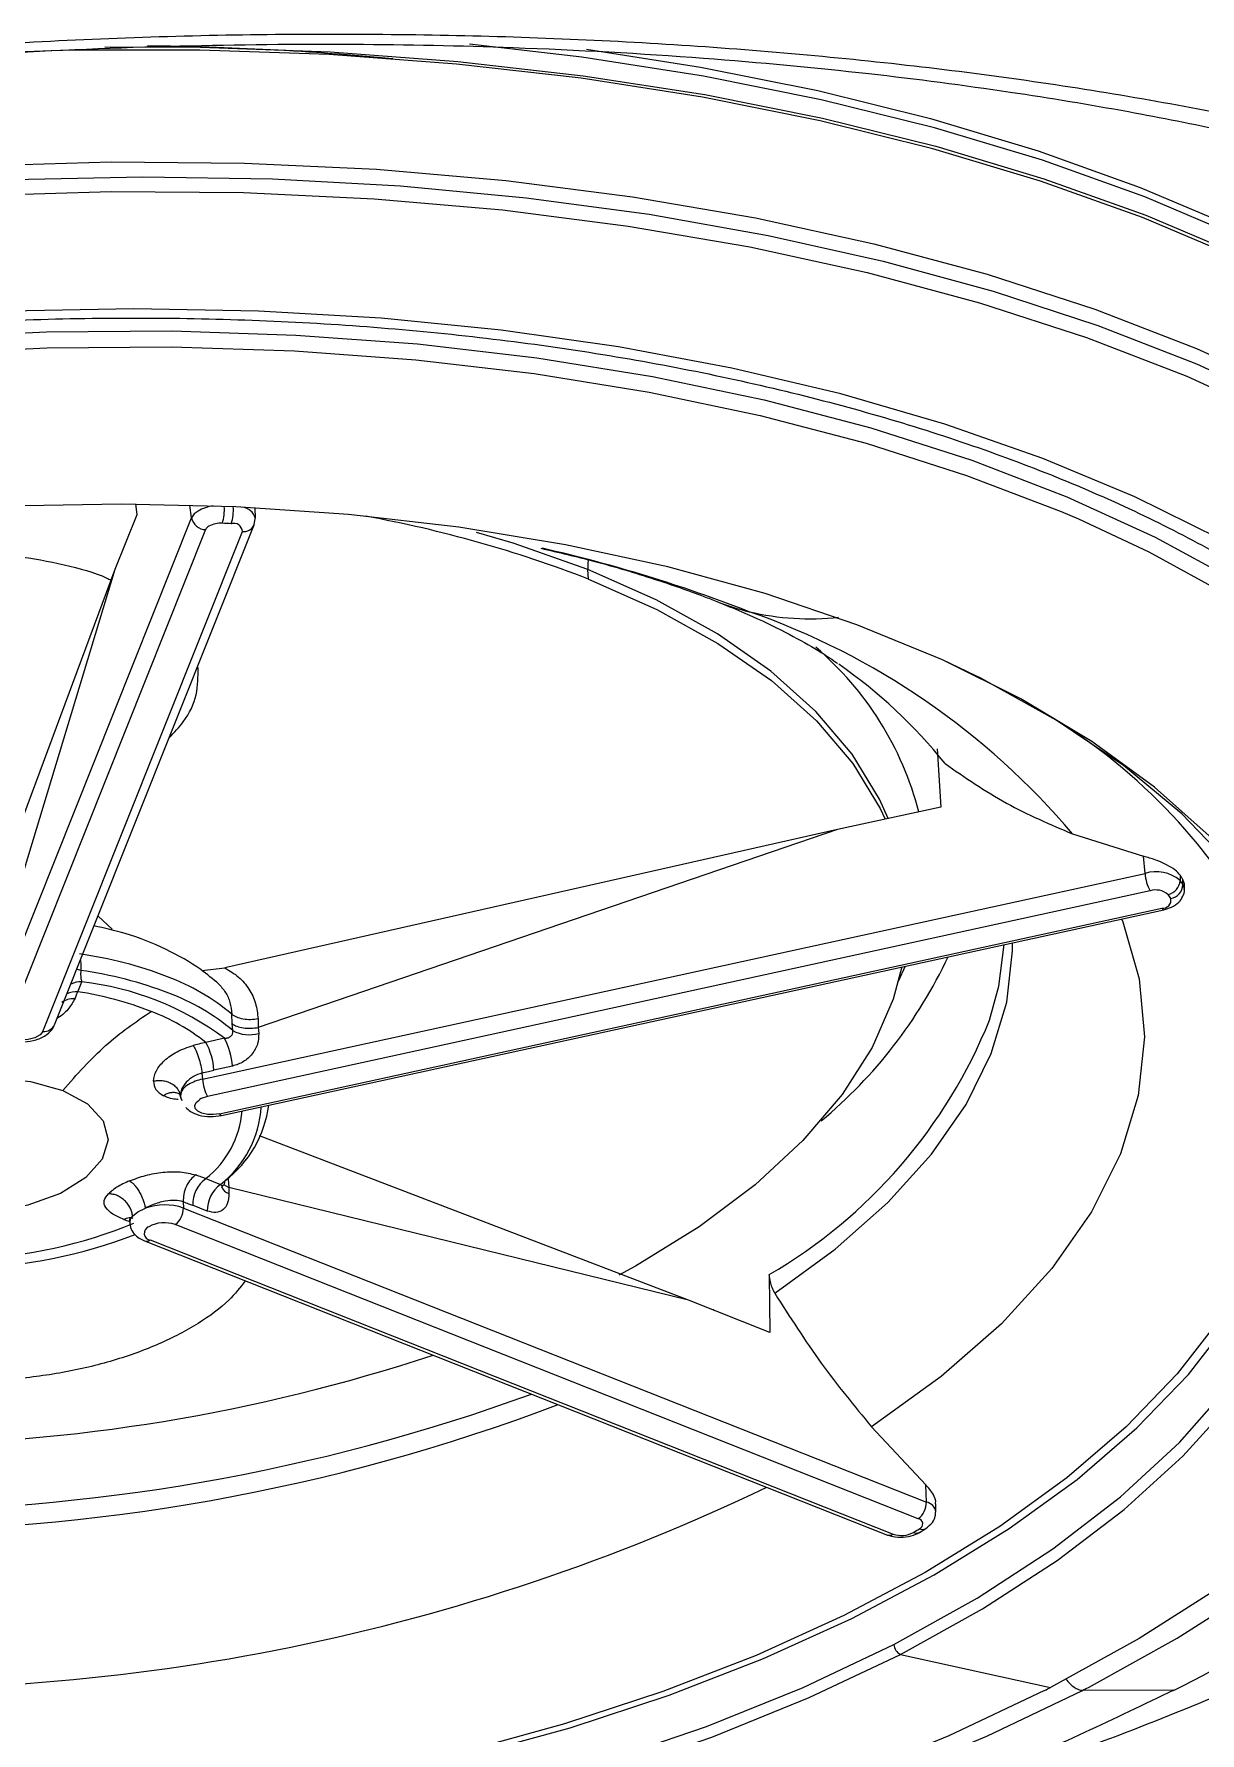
# Model space of a CAD drawing. Extents: x 939 to 1039, y 781 to 934.
# Drawn here: x 988.161 to 989.852, y 876.78 to 879.245 of the extents above; entities that cross this region are included whole.
import ezdxf

# ---------------------------------------------------------------- set-up
doc = ezdxf.new("R2010")
doc.units = 0
doc.header["$MEASUREMENT"] = 0
doc.layers.add('1', color=4, linetype='Continuous')

# ---------------------------------------------------------------- blocks, each defined once
blk = doc.blocks.new('Envoy')
at = {"layer": '1', "color": 3, "linetype": 'Continuous', "lineweight": 25}
for p, q in [((49.6543, 79.389), (49.6563, 79.3729)), ((49.7356, 79.3685), (49.7333, 79.387)), ((49.8282, 79.3679), (49.8281, 79.3831)), ((49.4463, 78.6435), (49.7356, 79.3685)), ((49.537, 78.6333), (49.8264, 79.3583)), ((49.6563, 79.3729), (49.6245, 79.2934)), ((49.8264, 79.3583), (49.8281, 79.3676)), ((49.756, 79.3514), (49.4666, 78.6264)), ((49.5199, 78.6236), (49.8093, 79.3486)), ((49.6245, 79.2934), (49.4479, 78.8193)), ((49.6245, 79.2934), (49.4575, 78.744)), ((50.3113, 79.2798), (50.3104, 79.2934)), ((50.8723, 79.1398), (50.8247, 79.1626)), ((50.8169, 79.0335), (50.8226, 78.9491)), ((50.8226, 78.9491), (50.6727, 78.9164)), ((50.6727, 78.9164), (49.7838, 78.7157)), ((50.6727, 78.9164), (49.8324, 78.6294)), ((51.0135, 78.9101), (51.1165, 78.8777)), ((51.1186, 78.8527), (51.1165, 78.8777)), ((49.7515, 78.5543), (51.1186, 78.8527)), ((51.1694, 78.8504), (51.1695, 78.8425)), ((51.1753, 78.8388), (51.1736, 78.8442)), ((51.1737, 78.8363), (51.1736, 78.8442)), ((51.1757, 78.8302), (51.1757, 78.8388)), ((51.1259, 78.8275), (49.7588, 78.5291)), ((49.6202, 78.772), (49.6, 78.791)), ((49.776, 78.504), (51.1431, 78.8024)), ((49.779, 78.5018), (51.1461, 78.8002)), ((49.5743, 78.7267), (49.5749, 78.7218)), ((49.7507, 78.7118), (49.7838, 78.7157)), ((50.7705, 78.7182), (50.7608, 78.6959)), ((49.5707, 78.6812), (49.5763, 78.6954)), ((49.7946, 78.6349), (49.794, 78.6486)), ((49.8321, 78.6417), (49.8324, 78.6294)), ((49.7955, 78.6249), (49.7946, 78.6349)), ((49.8324, 78.6294), (49.833, 78.6207)), ((49.7833, 78.6136), (49.7564, 78.6077)), ((49.7949, 78.5733), (49.7681, 78.5674)), ((49.7507, 78.5633), (49.7515, 78.5543)), ((49.718, 78.5327), (49.7204, 78.5254)), ((49.7219, 78.5227), (49.7194, 78.5299)), ((50.4563, 78.2336), (49.8342, 78.4724)), ((49.7563, 78.4101), (49.7775, 78.4017)), ((49.7829, 78.4012), (49.7898, 78.397)), ((49.7887, 78.4092), (49.7898, 78.397)), ((49.7898, 78.397), (49.7899, 78.3885)), ((50.4563, 78.2336), (49.7898, 78.397)), ((49.7235, 78.3766), (49.7238, 78.3675)), ((49.7238, 78.3675), (50.8015, 77.941)), ((49.7584, 78.363), (49.7372, 78.3714)), ((49.6499, 78.3558), (49.6577, 78.3619)), ((49.6577, 78.3619), (49.6686, 78.3673)), ((50.7896, 77.9168), (49.7118, 78.3434)), ((49.6673, 78.3197), (50.7451, 77.8932)), ((49.6757, 78.3211), (50.7535, 77.8945)), ((50.5734, 78.2701), (50.5733, 78.2708)), ((50.5734, 78.2701), (50.5745, 78.1868)), ((50.5745, 78.1868), (50.4563, 78.2336)), ((50.4922, 78.2206), (50.4922, 78.22)), ((50.7218, 78.0503), (50.8009, 77.9659)), ((50.8015, 77.941), (50.8009, 77.9659)), ((50.8151, 77.9266), (50.815, 77.9384)), ((50.7917, 77.897), (50.8007, 77.9026)), ((50.764, 77.72), (50.9815, 77.6722)), ((51.1602, 77.6679), (51.028, 77.6678))]:
    blk.add_line(p, q, dxfattribs=at)
at = {"layer": '1', "color": 3, "linetype": 'Continuous', "lineweight": 25, "flags": 128}
for points in [[(51.2534, 79.7457), (51.1148, 79.8043), (50.967, 79.8571), (50.8108, 79.904), (50.6472, 79.9445), (50.4768, 79.9786), (50.3007, 80.0061), (50.1199, 80.0267), (49.9351, 80.0404), (49.7475, 80.0471), (49.5581, 80.0468), (49.3678, 80.0394), (49.1777, 80.0251), (48.9888, 80.0039), (48.8021, 79.9758), (48.6185, 79.9412), (48.4392, 79.9), (48.2649, 79.8526), (48.0967, 79.7993), (47.9355, 79.7402), (47.7821, 79.6757)], [(49.6098, 80.0515), (49.7486, 80.0511), (49.9367, 80.0443), (50.122, 80.0306), (50.3035, 80.0099), (50.4801, 79.9824), (50.6509, 79.9482), (50.8151, 79.9075), (50.9717, 79.8605), (51.12, 79.8075), (51.259, 79.7488), (51.3882, 79.6846), (51.5067, 79.6153), (51.614, 79.5413), (51.7095, 79.4629), (51.7927, 79.3807), (51.863, 79.295), (51.9203, 79.2062), (51.9641, 79.115), (51.9942, 79.0216), (52.0105, 78.9268), (52.0129, 78.8308), (52.0112, 78.8054)], [(51.8399, 79.3497), (51.7908, 79.4073), (51.7077, 79.4895), (51.6122, 79.5679), (51.5049, 79.6419), (51.3864, 79.7112), (51.2572, 79.7754), (51.1182, 79.8341), (50.9699, 79.8871), (50.8133, 79.9341), (50.6491, 79.9748), (50.4783, 80.009), (50.3016, 80.0365), (50.1387, 80.0554)], [(50.3087, 80.0482), (50.4737, 80.0223), (50.644, 79.9882), (50.8076, 79.9476), (50.9638, 79.9008), (51.1115, 79.8479), (51.2502, 79.7894), (51.3789, 79.7254), (51.4971, 79.6563), (51.604, 79.5825), (51.6992, 79.5045), (51.7821, 79.4225), (51.8523, 79.337), (51.908, 79.251)], [(47.6483, 79.4434), (47.7967, 79.5145), (47.9541, 79.5803), (48.1196, 79.6405), (48.2923, 79.6946), (48.4713, 79.7425), (48.6556, 79.7837), (48.844, 79.8182), (49.0357, 79.8456), (49.2294, 79.866), (49.4242, 79.879), (49.6189, 79.8847), (49.8124, 79.8831), (50.0037, 79.8741), (50.1917, 79.8578), (50.3753, 79.8342), (50.5535, 79.8036), (50.7253, 79.7661), (50.8898, 79.7219), (51.046, 79.6712), (51.1931, 79.6143), (51.3302, 79.5516)], [(47.725, 79.458), (47.8738, 79.5249), (48.0309, 79.5866), (48.1953, 79.6427), (48.3662, 79.693), (48.5427, 79.7372), (48.7238, 79.775), (48.9086, 79.8063), (49.0961, 79.8309), (49.2853, 79.8487), (49.4752, 79.8595), (49.6647, 79.8633), (49.8529, 79.8601), (50.0387, 79.8499), (50.2212, 79.8328), (50.3993, 79.8088), (50.5722, 79.7781), (50.739, 79.7408), (50.8986, 79.6972), (51.0503, 79.6475), (51.1933, 79.5918), (51.3267, 79.5307)], [(47.6662, 79.4045), (47.8132, 79.475), (47.9692, 79.5402), (48.1332, 79.5998), (48.3044, 79.6535), (48.4818, 79.7009), (48.6644, 79.7418), (48.8512, 79.7759), (49.0412, 79.8032), (49.2332, 79.8233), (49.4262, 79.8362), (49.6191, 79.8419), (49.8109, 79.8403), (50.0005, 79.8313), (50.1868, 79.8152), (50.3688, 79.7918), (50.5454, 79.7615), (50.7157, 79.7243), (50.8787, 79.6805), (51.0335, 79.6302), (51.1792, 79.5739), (51.3151, 79.5117)], [(51.0365, 77.6722), (51.1651, 77.7435), (51.2835, 77.8191)], [(51.2273, 79.338), (51.1038, 79.3991), (50.9705, 79.4547), (50.8281, 79.5045), (50.6774, 79.5483), (50.5193, 79.5857), (50.3548, 79.6166), (50.1849, 79.6408), (50.0104, 79.6581), (49.8325, 79.6685), (49.6521, 79.6719), (49.4704, 79.6682), (49.2884, 79.6574), (49.1071, 79.6398), (48.9276, 79.6152), (48.751, 79.584), (48.5784, 79.5462), (48.4106, 79.5022), (48.2487, 79.452), (48.0936, 79.3962), (47.9463, 79.3348), (47.8076, 79.2685)], [(47.8548, 79.2505), (47.9943, 79.3166), (48.1425, 79.3774), (48.2986, 79.4326), (48.4616, 79.4818), (48.6304, 79.5248), (48.804, 79.5613), (48.9815, 79.591), (49.1616, 79.6138), (49.3433, 79.6296), (49.5254, 79.6382), (49.7069, 79.6396), (49.8867, 79.6337), (50.0635, 79.6207), (50.2364, 79.6006), (50.4042, 79.5735), (50.566, 79.5396), (50.7207, 79.4991), (50.8675, 79.4522), (51.0053, 79.3992), (51.1333, 79.3406), (51.2509, 79.2765), (51.3447, 79.2162)], [(47.9148, 79.2543), (48.004, 79.2954), (48.1513, 79.3559), (48.3065, 79.4107), (48.4684, 79.4597), (48.6362, 79.5024), (48.8088, 79.5387), (48.9852, 79.5682), (49.1642, 79.5909), (49.3448, 79.6066), (49.5259, 79.6151), (49.7063, 79.6165), (49.8849, 79.6107), (50.0607, 79.5977), (50.2325, 79.5777), (50.3994, 79.5508), (50.5602, 79.5171), (50.714, 79.4768), (50.8598, 79.4302), (50.9968, 79.3776), (51.0219, 79.3669)], [(51.2115, 78.9071), (51.1326, 78.9778), (51.0414, 79.0443), (50.9385, 79.106), (50.8247, 79.1626), (50.7008, 79.2136), (50.5677, 79.2586), (50.4264, 79.2973), (50.2778, 79.3295), (50.1231, 79.3548), (49.9633, 79.3732), (49.7996, 79.3845), (49.6333, 79.3886), (49.4654, 79.3855), (49.2972, 79.3751), (49.1299, 79.3577), (48.9648, 79.3332), (48.8029, 79.3019), (48.6455, 79.2641), (48.4937, 79.2199), (48.3487, 79.1697), (48.2113, 79.1138), (48.0827, 79.0527)], [(51.0219, 79.3669), (51.1241, 79.3193), (51.2409, 79.2556), (51.3465, 79.187), (51.4403, 79.1138), (51.5216, 79.0365), (51.59, 78.9557), (51.6451, 78.8717), (51.6865, 78.7851), (51.714, 78.6964), (51.7274, 78.6062), (51.7266, 78.5151), (51.7116, 78.4236), (51.6825, 78.3322), (51.6395, 78.2415), (51.6171, 78.2034)], [(50.3104, 79.2934), (50.2019, 79.3316), (50.1491, 79.3472)], [(50.3109, 79.3072), (50.3106, 79.3023), (50.3104, 79.2934)], [(50.7459, 78.9324), (50.7334, 78.9607), (50.6939, 79.0257), (50.6412, 79.0877), (50.5758, 79.1461), (50.4983, 79.2002), (50.4095, 79.2495), (50.3104, 79.2934)], [(50.3113, 79.2798), (50.4105, 79.2358), (50.4992, 79.1865), (50.5767, 79.1324), (50.6422, 79.0741), (50.6949, 79.0121), (50.7343, 78.947), (50.7415, 78.9314)], [(50.7543, 77.7344), (50.8751, 77.8015), (50.9849, 77.873), (51.083, 77.9485), (51.1685, 78.0274), (51.2409, 78.1091), (51.2995, 78.1929), (51.3439, 78.2783), (51.3738, 78.3645), (51.389, 78.451), (51.3894, 78.5371), (51.3749, 78.6221), (51.3456, 78.7055), (51.3018, 78.7864), (51.2439, 78.8645), (51.1722, 78.939), (51.0872, 79.0094), (50.9897, 79.0752), (50.8804, 79.1358)], [(51.0846, 78.7868), (51.0863, 78.7825), (51.1103, 78.7), (51.1177, 78.6158), (51.1086, 78.5309), (51.083, 78.446), (51.0412, 78.3619), (50.9835, 78.2796), (50.9106, 78.1997), (50.8231, 78.123), (50.7218, 78.0503)], [(51.2267, 78.206), (51.1653, 78.127), (51.0914, 78.0502), (51.0054, 77.9762), (50.908, 77.9055), (50.7999, 77.8387), (50.6818, 77.7763), (50.5547, 77.7186), (50.4193, 77.6661), (50.2768, 77.6192), (50.1281, 77.5782), (49.9743, 77.5434), (49.8165, 77.515), (49.6558, 77.4934), (49.4934, 77.4785), (49.3305, 77.4706), (49.1682, 77.4696), (49.0078, 77.4757), (48.8503, 77.4886), (48.6969, 77.5085), (48.5488, 77.535), (48.4069, 77.5681), (48.2723, 77.6074), (48.1459, 77.6528)], [(50.5816, 78.2438), (50.6694, 78.3078), (50.7454, 78.3753), (50.8088, 78.4454), (50.859, 78.5177), (50.8955, 78.5915), (50.9181, 78.6659), (50.9265, 78.7404), (50.9265, 78.7523)], [(50.8931, 78.6401), (50.9064, 78.6891), (50.9143, 78.7496)], [(49.575, 78.7121), (49.5701, 78.7134), (49.5688, 78.7138)], [(50.7657, 78.7171), (50.7532, 78.6703), (50.723, 78.6005), (50.6793, 78.5319), (50.6224, 78.4652), (50.553, 78.4011), (50.4717, 78.3403), (50.3795, 78.2833), (50.3553, 78.27)], [(49.5199, 78.6236), (49.5158, 78.6185), (49.5082, 78.6144), (49.4984, 78.6119), (49.4878, 78.6114), (49.478, 78.6129), (49.4706, 78.6164), (49.4666, 78.6211), (49.4666, 78.6264)], [(49.2883, 78.3772), (49.2522, 78.3968), (49.2296, 78.4214), (49.2223, 78.4489), (49.2309, 78.4771), (49.2547, 78.5037), (49.2918, 78.5266), (49.3391, 78.5439), (49.3929, 78.5543), (49.4487, 78.5568), (49.5021, 78.5512), (49.5488, 78.5381)], [(49.5488, 78.5381), (49.5848, 78.5185), (49.6074, 78.494), (49.6147, 78.4665), (49.6061, 78.4383), (49.5823, 78.4116), (49.5453, 78.3887), (49.4979, 78.3714), (49.4442, 78.3611), (49.3883, 78.3586), (49.3349, 78.3641), (49.2883, 78.3772)], [(49.776, 78.504), (49.7672, 78.5029), (49.7585, 78.5032), (49.7507, 78.5049), (49.7447, 78.5079), (49.741, 78.5118), (49.7402, 78.5162), (49.7423, 78.5206), (49.747, 78.5246)], [(48.1339, 77.6475), (48.2614, 77.6017), (48.3973, 77.562), (48.5405, 77.5287), (48.69, 77.5019), (48.8448, 77.4818), (49.0038, 77.4687), (49.1657, 77.4626), (49.3295, 77.4636), (49.494, 77.4716), (49.6578, 77.4866), (49.82, 77.5085), (49.9793, 77.5371), (50.1346, 77.5722), (50.2847, 77.6136), (50.4285, 77.6609), (50.5651, 77.7139), (50.6935, 77.7722), (50.8127, 77.8352), (50.9218, 77.9026), (51.0201, 77.9739), (51.1069, 78.0486), (51.1815, 78.1261), (51.2434, 78.2059)], [(50.764, 77.72), (50.883, 77.7859), (50.9914, 77.8561), (51.0886, 77.9301), (51.1737, 78.0075), (51.2462, 78.0875), (51.3056, 78.1697), (51.3514, 78.2535), (51.3831, 78.3373)], [(51.6171, 78.2034), (51.5829, 78.1521), (51.5129, 78.0645), (51.4301, 77.9793), (51.335, 77.8969), (51.2281, 77.818), (51.11, 77.7429), (50.9816, 77.6722)], [(50.9729, 77.6678), (50.8342, 77.6021), (50.6869, 77.5417), (50.5318, 77.4868), (50.3698, 77.4379), (50.202, 77.3952), (50.0294, 77.3589), (49.853, 77.3294), (49.674, 77.3067), (49.4934, 77.291), (49.3124, 77.2825), (49.132, 77.2811), (48.9533, 77.2869), (48.7775, 77.2998), (48.6057, 77.3198), (48.4389, 77.3468), (48.2781, 77.3805), (48.1243, 77.4208), (47.9785, 77.4673), (47.8415, 77.52), (47.7142, 77.5783)], [(47.9731, 77.6527), (48.0946, 77.5979), (48.2263, 77.5491), (48.3671, 77.5068), (48.5159, 77.4712), (48.6716, 77.4427), (48.833, 77.4214), (48.999, 77.4076), (49.1681, 77.4013), (49.3392, 77.4025), (49.5109, 77.4113), (49.682, 77.4276), (49.851, 77.4513), (50.0169, 77.4822), (50.1781, 77.52), (50.3337, 77.5645), (50.4823, 77.6154), (50.6228, 77.6721), (50.7543, 77.7344)], [(47.9638, 77.6377), (48.0862, 77.5825), (48.2188, 77.5334), (48.3605, 77.4908), (48.5104, 77.455), (48.6672, 77.4262), (48.8297, 77.4048), (48.9968, 77.3909), (49.1671, 77.3845), (49.3393, 77.3858), (49.5122, 77.3947), (49.6844, 77.4111), (49.8547, 77.435), (50.0216, 77.466), (50.184, 77.5041), (50.3406, 77.5489), (50.4902, 77.6001), (50.6317, 77.6573), (50.764, 77.72)], [(47.8372, 77.4925), (47.8651, 77.4816), (48.0076, 77.4318), (48.1582, 77.388), (48.3163, 77.3506), (48.4808, 77.3196), (48.6508, 77.2955), (48.8252, 77.2781), (49.0032, 77.2678), (49.1835, 77.2644), (49.3652, 77.2681), (49.5473, 77.2788), (49.7285, 77.2965), (49.908, 77.321), (50.0846, 77.3523), (50.2573, 77.39), (50.4251, 77.4341), (50.5869, 77.4842), (50.742, 77.5401), (50.8893, 77.6014), (51.028, 77.6678)]]:
    blk.add_lwpolyline(points, dxfattribs=at)
at = {"layer": '1', "color": 3, "linetype": 'Continuous', "lineweight": 25}
for centre, radius, start, end in [((49.625, 75.7614), 4.2919, 84.6151, 89.3779), ((49.7556, 79.359), 0.0221, 118.6761, 154.4613), ((49.7752, 79.3259), 0.0605, 97.6146, 119.9387), ((49.7097, 79.3813), 0.0735, 343.7142, 3.0506), ((49.7247, 79.3808), 0.0716, 343.1481, 3.0952), ((49.8066, 79.3617), 0.0225, 15.8161, 83.5888), ((49.7565, 79.3726), 0.0212, 191.1386, 268.6597), ((49.7662, 79.3465), 0.0113, 118.6529, 154.4661), ((49.7778, 79.3254), 0.0354, 85.9139, 118.784), ((49.6087, 75.9617), 3.4033, 86.8916, 87.1098), ((49.7967, 79.348), 0.0126, 2.841, 106.0549), ((49.811, 79.3654), 0.0169, 263.9766, 335.0847), ((49.67, 77.6234), 1.7762, 68.8348, 79.6767), ((49.7774, 77.2657), 2.111, 68.6884, 77.2171), ((50.6269, 79.5744), 0.3518, 248.4315, 256.4697), ((50.1902, 78.2146), 1.0777, 40.1894, 70.8019), ((50.6333, 79.6106), 0.3885, 256.8095, 276.0413), ((50.3382, 78.8249), 0.4673, 14.5275, 49.6122), ((50.2543, 78.5521), 0.7358, 38.6991, 55.1718), ((50.0285, 77.4438), 1.8944, 63.2745, 63.547), ((50.5499, 78.3658), 0.8346, 27.7731, 58.7762), ((51.1349, 78.8018), 0.0535, 49.6526, 107.7318), ((51.1796, 78.8567), 0.0611, 183.7893, 208.5428), ((51.1477, 78.8437), 0.0218, 281.2642, 356.911), ((51.152, 78.8375), 0.0217, 280.9868, 356.8737), ((50.4316, 78.3322), 0.8972, 34.4241, 34.6632), ((50.6959, 78.5133), 0.5768, 34.0653, 34.4361), ((51.1648, 78.83), 0.0109, 1.0042, 35.3715), ((51.1342, 78.8014), 0.0274, 49.6386, 107.7353), ((51.1447, 78.814), 0.0116, 261.7943, 11.11), ((50.6092, 78.4461), 0.6605, 34.0841, 34.7261), ((51.1464, 78.8038), 0.0036, 202.0587, 265.2915), ((49.4923, 78.1603), 0.5813, 68.9755, 82.003), ((50.2096, 79.0241), 0.6885, 309.6233, 334.8783), ((49.5744, 78.6642), 0.0313, 86.3656, 116.1263), ((49.494, 78.1367), 0.5811, 68.9748, 81.9848), ((49.5284, 78.272), 0.4262, 53.275, 83.5438), ((49.589, 78.4042), 0.319, 50.0077, 69.4766), ((49.5687, 78.65), 0.0313, 86.3656, 116.1264), ((49.49, 78.1683), 0.5192, 68.9093, 81.067), ((49.5905, 78.3801), 0.3193, 50.0437, 69.47), ((49.5715, 78.3739), 0.298, 51.6665, 69.3028), ((50.1949, 78.9215), 0.7527, 300.1804, 338.0464), ((49.5219, 78.6401), 0.0165, 262.9835, 336.0298), ((49.8193, 78.6682), 0.0494, 241.2941, 286.1651), ((49.6705, 78.561), 0.0978, 3.791, 28.5393), ((49.6974, 78.5668), 0.0978, 3.7876, 28.5428), ((49.7399, 78.5279), 0.0206, 114.991, 174.272), ((49.7644, 78.4902), 0.0654, 101.4119, 120.4767), ((49.8124, 78.5583), 0.0611, 183.7898, 208.5424), ((49.7663, 78.4918), 0.0381, 101.4255, 120.4627), ((49.6833, 78.5384), 0.1657, 307.4369, 352.4922), ((49.6703, 78.5193), 0.139, 308.197, 355.4647), ((49.7793, 78.5054), 0.0036, 202.0571, 265.2922), ((49.6813, 78.5242), 0.1558, 308.1451, 356.3883), ((49.7838, 78.3724), 0.0466, 126.184, 181.2302), ((49.805, 78.364), 0.0466, 126.1799, 181.2329), ((49.7933, 78.4026), 0.0145, 198.0166, 256.772), ((49.6965, 78.2879), 0.0841, 71.0854, 109.3486), ((49.6946, 78.3669), 0.0291, 306.1806, 1.2311), ((49.3871, 78.9923), 0.6989, 272.3784, 292.2472), ((49.6601, 78.3458), 0.0142, 135.6607, 186.1043), ((49.6961, 78.2987), 0.0474, 70.637, 118.6002), ((49.3835, 79.0376), 0.7583, 272.0362, 290.8793), ((49.6769, 78.3309), 0.00996, 110.6863, 262.9259), ((49.6702, 78.3285), 0.00927, 251.551, 306.1587), ((49.2748, 80.6122), 2.5885, 270.4203, 288.262), ((49.2674, 80.7407), 2.8125, 269.7592, 289.9865), ((49.2689, 80.7177), 2.8181, 269.4991, 290.7477), ((49.2814, 80.6567), 2.9866, 267.5481, 295.5652), ((50.7724, 77.9404), 0.0291, 306.1836, 1.2326), ((50.7982, 77.9243), 0.017, 7.5969, 78.6692), ((50.1385, 79.7087), 2.2823, 296.5922, 309.3594), ((49.6482, 79.7428), 2.1667, 301.572, 301.8451), ((50.7887, 77.9093), 0.00756, 291.0123, 82.9869), ((50.7957, 77.9114), 0.0101, 244.607, 298.908), ((50.748, 77.902), 0.00927, 251.589, 306.1695), ((50.7654, 77.9285), 0.036, 250.6618, 298.4729), ((50.787, 77.9059), 0.01, 244.2527, 298.4805), ((50.7716, 77.7356), 0.0174, 183.9974, 244.1931), ((49.5879, 80.3912), 3.0554, 296.9548, 297.1377), ((49.4742, 80.6943), 3.402, 297.1763, 297.3367)]:
    blk.add_arc(centre, radius, start, end, dxfattribs=at)
for points, knots in [([(49.154, 80.0336), (49.2838, 80.0438), (49.5431, 80.0644), (49.9304, 80.073), (50.3095, 80.0651), (50.6753, 80.0389), (51.023, 79.9952), (51.3485, 79.934), (51.6483, 79.8562), (51.9196, 79.7624), (52.1606, 79.6536), (52.3696, 79.5309), (52.5457, 79.3956), (52.6884, 79.2491), (52.7975, 79.093), (52.8731, 78.9291), (52.9154, 78.7592), (52.9247, 78.5853), (52.9014, 78.4096), (52.8461, 78.2341), (52.7594, 78.0611), (52.6418, 77.8927), (52.4941, 77.7311), (52.3166, 77.5786), (52.1122, 77.4356), (51.9541, 77.3512), (51.8748, 77.3089)], [0, 0, 0, 0, 0.04519, 0.090328, 0.135345, 0.18017, 0.22473, 0.268954, 0.312782, 0.356167, 0.399069, 0.441471, 0.483368, 0.524772, 0.56571, 0.606217, 0.646338, 0.68612, 0.72562, 0.764896, 0.804014, 0.843043, 0.882065, 0.921166, 0.960444, 1, 1, 1, 1]), ([(49.1583, 80.02), (49.2546, 80.0279), (49.4416, 80.0433), (49.7132, 80.0542), (49.9654, 80.0568), (50.2196, 80.0515), (50.47, 80.0376), (50.7101, 80.0152), (50.9151, 79.9884), (51.0869, 79.96), (51.2284, 79.932), (51.3475, 79.9049), (51.4523, 79.8781), (51.5495, 79.8504), (51.6701, 79.8125), (51.8156, 79.7598), (51.9833, 79.6866), (52.1324, 79.6066), (52.2647, 79.5199), (52.3794, 79.4277), (52.4778, 79.3285), (52.5245, 79.2626), (52.5485, 79.2286)], [0, 0, 0, 0, 0.062874, 0.122034, 0.177448, 0.229104, 0.292119, 0.348471, 0.3982, 0.441369, 0.478048, 0.508711, 0.537495, 0.565477, 0.592657, 0.645413, 0.703147, 0.767489, 0.820013, 0.876101, 0.936077, 1, 1, 1, 1]), ([(47.8319, 79.2615), (47.8539, 79.2725), (47.9179, 79.3047), (48.03, 79.3547), (48.1702, 79.4097), (48.3172, 79.4599), (48.4701, 79.505), (48.6281, 79.5446), (48.7903, 79.5787), (48.9559, 79.607), (49.124, 79.6293), (49.2936, 79.6455), (49.4639, 79.6556), (49.634, 79.6594), (49.8029, 79.657), (49.9697, 79.6484), (50.1335, 79.6336), (50.2935, 79.6127), (50.4488, 79.5858), (50.5984, 79.5531), (50.7417, 79.5149), (50.8779, 79.4712), (51.0062, 79.4225), (51.1259, 79.3689), (51.2364, 79.3108), (51.3371, 79.2486), (51.4276, 79.1826), (51.5074, 79.1133), (51.5759, 79.041), (51.6327, 78.968), (51.6605, 78.9182), (51.674, 78.8942)], [0, 0, 0, 0, 0.018465, 0.053569, 0.088694, 0.123837, 0.158996, 0.194168, 0.229351, 0.264543, 0.299741, 0.334943, 0.370148, 0.405352, 0.440553, 0.475748, 0.510936, 0.546114, 0.581279, 0.616429, 0.651561, 0.686674, 0.721765, 0.756833, 0.79188, 0.82691, 0.861933, 0.896961, 0.93202, 0.967148, 1, 1, 1, 1]), ([(48.9606, 79.0879), (48.9605, 79.1005), (48.9604, 79.126), (48.9786, 79.1645), (49.0099, 79.2014), (49.0552, 79.2354), (49.112, 79.2652), (49.1787, 79.2895), (49.2525, 79.307), (49.3296, 79.317), (49.4071, 79.3195), (49.4822, 79.3142), (49.5513, 79.3012), (49.5975, 79.2888), (49.6168, 79.2792), (49.6188, 79.2781)], [0, 0, 0, 0, 0.080617, 0.162578, 0.244908, 0.327044, 0.410607, 0.494463, 0.578303, 0.661931, 0.744244, 0.82658, 0.9083, 0.990229, 1, 1, 1, 1]), ([(50.2424, 79.3244), (50.2682, 79.3184), (50.3267, 79.3046), (50.4055, 79.2808), (50.4631, 79.2607), (50.4913, 79.2497), (50.4975, 79.2472)], [0, 0, 0, 0, 0.266473, 0.604097, 0.91263, 1, 1, 1, 1]), ([(50.4975, 79.2472), (50.5099, 79.2422), (50.5441, 79.2283), (50.592, 79.2057), (50.636, 79.1816), (50.6626, 79.1648), (50.671, 79.1585), (50.6728, 79.1572)], [0, 0, 0, 0, 0.148985, 0.414149, 0.675455, 0.93318, 1, 1, 1, 1]), ([(49.7032, 79.0497), (49.7105, 79.0574), (49.7294, 79.0773), (49.7451, 79.112), (49.7451, 79.1382), (49.7451, 79.1513)], [0, 0, 0, 0, 0.236647, 0.617771, 1, 1, 1, 1]), ([(50.7459, 77.4962), (50.7717, 77.5029), (50.9236, 77.5427), (51.179, 77.6381), (51.5033, 77.7812), (51.7897, 77.9445), (52.0356, 78.1229), (52.2362, 78.3138), (52.3885, 78.5138), (52.4886, 78.7195), (52.5396, 78.9278), (52.5282, 79.0649), (52.5225, 79.1334)], [0, 0, 0, 0, 0.022179, 0.130826, 0.239472, 0.348119, 0.456766, 0.565413, 0.67406, 0.782707, 0.891353, 1, 1, 1, 1]), ([(50.8286, 79.0122), (50.8576, 78.992), (50.9151, 78.952), (50.9809, 78.924), (51.0135, 78.9101)], [0, 0, 0, 0, 0.504754, 1, 1, 1, 1]), ([(51.1694, 78.8504), (51.1672, 78.8528), (51.1627, 78.8579), (51.1497, 78.8657), (51.1334, 78.8729), (51.1223, 78.876), (51.1165, 78.8777)], [0, 0, 0, 0, 0.2271, 0.466532, 0.717194, 1, 1, 1, 1]), ([(51.1715, 78.8473), (51.1711, 78.8478), (51.1704, 78.8489), (51.1697, 78.8499), (51.1694, 78.8504)], [0, 0, 0, 0, 0.559948, 1, 1, 1, 1]), ([(51.1736, 78.8442), (51.1733, 78.8448), (51.1726, 78.8458), (51.1718, 78.8468), (51.1715, 78.8473)], [0, 0, 0, 0, 0.559971, 1, 1, 1, 1]), ([(51.1461, 78.8002), (51.1498, 78.8012), (51.158, 78.8035), (51.1676, 78.8101), (51.1737, 78.8191), (51.1763, 78.8263), (51.1756, 78.8298), (51.1755, 78.8302)], [0, 0, 0, 0, 0.243716, 0.535392, 0.7618, 0.975312, 1, 1, 1, 1]), ([(49.7315, 76.3362), (49.6189, 76.3287), (49.3936, 76.3137), (49.0552, 76.3121), (48.7198, 76.3258), (48.3895, 76.3562), (48.0669, 76.4029), (47.7547, 76.4657), (47.456, 76.5444), (47.1738, 76.6382), (46.9114, 76.7465), (46.6723, 76.8678), (46.4595, 77.0005), (46.2755, 77.1422), (46.1223, 77.2905), (46.0004, 77.4425), (45.9094, 77.5954), (45.8479, 77.7468), (45.8138, 77.8949), (45.8045, 78.0382), (45.8178, 78.1762), (45.8514, 78.3085), (45.9124, 78.4557), (46.0088, 78.6165), (46.1131, 78.7298), (46.1648, 78.786)], [0, 0, 0, 0, 0.044064, 0.088143, 0.132322, 0.176674, 0.221262, 0.266132, 0.311302, 0.356756, 0.402422, 0.44817, 0.493808, 0.539091, 0.583731, 0.627438, 0.669986, 0.711207, 0.751026, 0.789464, 0.826628, 0.862691, 0.89785, 0.949343, 1, 1, 1, 1]), ([(49.7753, 78.6922), (49.7667, 78.6994), (49.7437, 78.7186), (49.6989, 78.7438), (49.6468, 78.765), (49.6093, 78.7734), (49.5939, 78.7768)], [0, 0, 0, 0, 0.178456, 0.476908, 0.785795, 1, 1, 1, 1]), ([(49.5749, 78.7218), (49.5749, 78.72), (49.5749, 78.7168), (49.575, 78.7136), (49.575, 78.7121)], [0, 0, 0, 0, 0.5599379, 1, 1, 1, 1]), ([(49.7838, 78.7157), (49.7908, 78.7116), (49.8046, 78.7035), (49.8195, 78.6856), (49.8295, 78.665), (49.8312, 78.6494), (49.8321, 78.6417)], [0, 0, 0, 0, 0.255559, 0.505486, 0.755584, 1, 1, 1, 1]), ([(49.575, 78.7121), (49.5749, 78.7115), (49.5748, 78.7102), (49.5747, 78.708), (49.5747, 78.7057), (49.5748, 78.7034), (49.575, 78.7011), (49.5754, 78.6981), (49.576, 78.6965), (49.5763, 78.6954)], [0, 0, 0, 0, 0.111811, 0.224629, 0.339849, 0.459114, 0.583868, 0.715214, 1, 1, 1, 1]), ([(49.7743, 78.6931), (49.7779, 78.6891), (49.7853, 78.6809), (49.7922, 78.6657), (49.7934, 78.6543), (49.794, 78.6486)], [0, 0, 0, 0, 0.325446, 0.658572, 1, 1, 1, 1]), ([(49.5665, 78.6711), (49.5639, 78.6666), (49.5585, 78.6573), (49.5486, 78.6471), (49.5411, 78.643), (49.5409, 78.6429)], [0, 0, 0, 0, 0.473867, 0.984574, 1, 1, 1, 1]), ([(49.5665, 78.6711), (49.5628, 78.671), (49.5556, 78.6708), (49.5502, 78.6673), (49.5476, 78.6657)], [0, 0, 0, 0, 0.526147, 1, 1, 1, 1]), ([(49.5665, 78.6711), (49.5673, 78.673), (49.5687, 78.6765), (49.57, 78.6797), (49.5707, 78.6812)], [0, 0, 0, 0, 0.559954, 1, 1, 1, 1]), ([(49.5488, 78.5381), (49.5692, 78.561), (49.61, 78.6068), (49.6546, 78.6374), (49.6769, 78.6527)], [0, 0, 0, 0, 0.500001, 1, 1, 1, 1]), ([(49.8321, 78.6417), (49.8285, 78.6412), (49.8213, 78.6401), (49.8104, 78.6412), (49.8005, 78.6439), (49.7962, 78.647), (49.794, 78.6486)], [0, 0, 0, 0, 0.249317, 0.500004, 0.750669, 1, 1, 1, 1]), ([(49.4459, 78.6371), (49.4464, 78.6343), (49.4474, 78.6282), (49.4536, 78.6204), (49.4627, 78.6138), (49.4759, 78.6092), (49.4928, 78.6079), (49.511, 78.611), (49.5253, 78.6179), (49.5337, 78.6262), (49.5363, 78.6317), (49.537, 78.6333)], [0, 0, 0, 0, 0.074858, 0.165951, 0.263772, 0.386585, 0.533411, 0.679271, 0.833884, 0.951978, 1, 1, 1, 1]), ([(49.7833, 78.6136), (49.7852, 78.6137), (49.7879, 78.614), (49.7911, 78.6156), (49.7929, 78.617), (49.7944, 78.6188), (49.7953, 78.6207), (49.7957, 78.6228), (49.7956, 78.6242), (49.7955, 78.6249)], [0, 0, 0, 0, 0.285891, 0.417421, 0.542174, 0.661363, 0.776252, 0.888632, 1, 1, 1, 1]), ([(49.7946, 78.6349), (49.7967, 78.6335), (49.8009, 78.6308), (49.8106, 78.6285), (49.8216, 78.6278), (49.8288, 78.6289), (49.8324, 78.6294)], [0, 0, 0, 0, 0.250005, 0.500007, 0.750002, 1, 1, 1, 1]), ([(49.833, 78.6207), (49.8328, 78.6156), (49.8325, 78.6053), (49.8241, 78.5905), (49.8112, 78.5786), (49.8004, 78.5751), (49.7949, 78.5733)], [0, 0, 0, 0, 0.248138, 0.496947, 0.746588, 1, 1, 1, 1]), ([(49.6803, 78.5516), (49.6812, 78.5566), (49.683, 78.5667), (49.6957, 78.5818), (49.7138, 78.5951), (49.7299, 78.6005), (49.738, 78.6032)], [0, 0, 0, 0, 0.242596, 0.490106, 0.742596, 1, 1, 1, 1]), ([(49.7564, 78.6077), (49.753, 78.6069), (49.7468, 78.6055), (49.7407, 78.6039), (49.738, 78.6032)], [0, 0, 0, 0, 0.560042, 1, 1, 1, 1]), ([(49.738, 78.6032), (49.7393, 78.6011), (49.7419, 78.5967), (49.7458, 78.5861), (49.749, 78.5742), (49.7502, 78.5669), (49.7507, 78.5633)], [0, 0, 0, 0, 0.240852, 0.499998, 0.759133, 1, 1, 1, 1]), ([(49.7507, 78.5633), (49.7539, 78.5641), (49.7597, 78.5656), (49.7655, 78.5669), (49.7681, 78.5674)], [0, 0, 0, 0, 0.560007, 1, 1, 1, 1]), ([(49.7088, 76.5642), (49.6609, 76.5607), (49.563, 76.5535), (49.4128, 76.5468), (49.2565, 76.5433), (49.0946, 76.5436), (48.9274, 76.5482), (48.7947, 76.5554), (48.6971, 76.5625), (48.635, 76.5677), (48.5708, 76.5736), (48.5045, 76.5805), (48.4362, 76.5884), (48.3659, 76.5974), (48.3001, 76.6066), (48.2335, 76.6166), (48.1609, 76.6285), (48.0714, 76.6444), (47.9656, 76.6653), (47.8234, 76.6966), (47.6588, 76.7385), (47.4862, 76.7901), (47.3625, 76.8324), (47.2791, 76.8634), (47.229, 76.8829), (47.1819, 76.902), (47.1378, 76.9206), (47.0965, 76.9386), (47.0261, 76.9703), (46.9304, 77.0168), (46.8148, 77.0796), (46.7103, 77.1427), (46.6165, 77.2056), (46.5327, 77.2678), (46.4382, 77.3453), (46.3395, 77.4386), (46.2442, 77.5479), (46.1688, 77.6539), (46.1023, 77.7714), (46.0499, 77.9003), (46.0177, 78.0401), (46.0096, 78.163), (46.0172, 78.2703), (46.0349, 78.3642), (46.0618, 78.4553), (46.0884, 78.5142), (46.1012, 78.5426)], [0, 0, 0, 0, 0.022203, 0.045353, 0.069448, 0.094489, 0.120473, 0.147399, 0.156834, 0.166659, 0.176875, 0.18748, 0.198475, 0.209859, 0.221632, 0.23069, 0.24271, 0.25769, 0.275629, 0.296523, 0.331373, 0.363239, 0.392125, 0.40266, 0.412735, 0.422351, 0.431509, 0.440208, 0.448449, 0.476636, 0.503708, 0.529666, 0.554512, 0.578247, 0.600873, 0.640613, 0.678216, 0.713686, 0.747028, 0.793692, 0.838255, 0.880729, 0.910952, 0.941278, 0.971712, 1, 1, 1, 1]), ([(49.6803, 78.5516), (49.6823, 78.552), (49.6865, 78.5527), (49.6932, 78.5525), (49.6999, 78.5511), (49.7062, 78.5484), (49.7116, 78.5446), (49.7157, 78.54), (49.7184, 78.5351), (49.7191, 78.5316), (49.7194, 78.5299)], [0, 0, 0, 0, 0.114901, 0.23804, 0.367364, 0.500007, 0.632633, 0.761956, 0.88509, 1, 1, 1, 1]), ([(49.6803, 78.5516), (49.6809, 78.5473), (49.6822, 78.5385), (49.6906, 78.5331), (49.6948, 78.5304)], [0, 0, 0, 0, 0.500613, 1, 1, 1, 1]), ([(49.7507, 78.5633), (49.7464, 78.5618), (49.7374, 78.5586), (49.7263, 78.5494), (49.72, 78.5391), (49.7196, 78.5325), (49.7194, 78.5299)], [0, 0, 0, 0, 0.234969, 0.49093, 0.806416, 1, 1, 1, 1]), ([(49.7179, 78.5325), (49.7173, 78.5328), (49.7152, 78.5342), (49.7108, 78.535), (49.7053, 78.5348), (49.6998, 78.5333), (49.6965, 78.5314), (49.6948, 78.5304)], [0, 0, 0, 0, 0.095137, 0.335171, 0.569199, 0.792044, 1, 1, 1, 1]), ([(49.7161, 78.525), (49.7148, 78.525), (49.7061, 78.5253), (49.7, 78.5281), (49.6948, 78.5304)], [0, 0, 0, 0, 0.147897, 1, 1, 1, 1]), ([(49.7273, 78.5132), (49.7295, 78.5112), (49.7347, 78.5063), (49.7467, 78.5016), (49.7624, 78.4993), (49.7736, 78.501), (49.779, 78.5018)], [0, 0, 0, 0, 0.173452, 0.416781, 0.71918, 1, 1, 1, 1]), ([(49.6455, 78.4069), (49.6532, 78.4097), (49.6687, 78.4155), (49.6945, 78.4199), (49.72, 78.4208), (49.7343, 78.4172), (49.7416, 78.4154)], [0, 0, 0, 0, 0.2426, 0.490116, 0.7426, 1, 1, 1, 1]), ([(49.6455, 78.4069), (49.639, 78.4039), (49.626, 78.3979), (49.6187, 78.3913), (49.615, 78.3881)], [0, 0, 0, 0, 0.500597, 1, 1, 1, 1]), ([(49.6455, 78.4069), (49.6466, 78.4063), (49.6487, 78.4051), (49.6522, 78.4018), (49.6559, 78.3973), (49.6595, 78.3917), (49.6628, 78.3855), (49.6654, 78.379), (49.6675, 78.3729), (49.6682, 78.3691), (49.6686, 78.3673)], [0, 0, 0, 0, 0.114886, 0.238026, 0.367343, 0.500008, 0.632634, 0.761962, 0.885119, 1, 1, 1, 1]), ([(49.7416, 78.4154), (49.7391, 78.4135), (49.7339, 78.4094), (49.7277, 78.3992), (49.7237, 78.3875), (49.7236, 78.3801), (49.7235, 78.3766)], [0, 0, 0, 0, 0.2408766, 0.4999838, 0.7591351, 1, 1, 1, 1]), ([(49.7563, 78.4101), (49.7535, 78.4111), (49.7486, 78.413), (49.7437, 78.4147), (49.7416, 78.4154)], [0, 0, 0, 0, 0.560031, 1, 1, 1, 1]), ([(49.7775, 78.4017), (49.7783, 78.401), (49.7795, 78.4), (49.7811, 78.4001), (49.7821, 78.4007), (49.7829, 78.4017), (49.7835, 78.4031), (49.7839, 78.4048), (49.784, 78.4062), (49.7841, 78.4068)], [0, 0, 0, 0, 0.285859, 0.417442, 0.542204, 0.661356, 0.77625, 0.888622, 1, 1, 1, 1]), ([(49.7794, 78.3974), (49.7794, 78.3974), (49.7793, 78.3971), (49.7796, 78.3983), (49.7811, 78.3998), (49.7821, 78.4008)], [0, 0, 0, 0, 0.006204, 0.34853, 1, 1, 1, 1]), ([(49.6374, 78.351), (49.6317, 78.3535), (49.6198, 78.3586), (49.6102, 78.368), (49.6071, 78.3778), (49.6125, 78.3848), (49.615, 78.3881)], [0, 0, 0, 0, 0.242664, 0.504175, 0.76396, 1, 1, 1, 1]), ([(49.6499, 78.3558), (49.6497, 78.3576), (49.6491, 78.3616), (49.6468, 78.3675), (49.6433, 78.3734), (49.6385, 78.3787), (49.6328, 78.383), (49.6268, 78.3861), (49.6207, 78.3878), (49.6169, 78.388), (49.615, 78.3881)], [0, 0, 0, 0, 0.1149205, 0.2380525, 0.3673764, 0.4999991, 0.6326503, 0.7619563, 0.8850971, 1, 1, 1, 1]), ([(49.7235, 78.3766), (49.7197, 78.3774), (49.7118, 78.3792), (49.6961, 78.3777), (49.6809, 78.3733), (49.672, 78.369), (49.6686, 78.3673)], [0, 0, 0, 0, 0.23498, 0.490937, 0.806406, 1, 1, 1, 1]), ([(49.7235, 78.3766), (49.7261, 78.3756), (49.7306, 78.374), (49.7352, 78.3722), (49.7372, 78.3714)], [0, 0, 0, 0, 0.560019, 1, 1, 1, 1]), ([(49.7899, 78.3885), (49.7896, 78.3836), (49.789, 78.374), (49.7818, 78.3642), (49.7713, 78.3597), (49.7627, 78.3619), (49.7584, 78.363)], [0, 0, 0, 0, 0.2481106, 0.4969389, 0.7465819, 1, 1, 1, 1]), ([(49.6374, 78.351), (49.64, 78.3523), (49.6447, 78.3546), (49.6487, 78.3532), (49.6505, 78.3526)], [0, 0, 0, 0, 0.554922, 1, 1, 1, 1]), ([(49.6374, 78.351), (49.64, 78.35), (49.6429, 78.349), (49.6457, 78.3479), (49.6459, 78.3478)], [0, 0, 0, 0, 0.940282, 1, 1, 1, 1]), ([(49.6499, 78.3558), (49.6485, 78.3545), (49.6451, 78.3515), (49.6459, 78.3486), (49.6463, 78.347)], [0, 0, 0, 0, 0.428041, 1, 1, 1, 1]), ([(49.6468, 78.3531), (49.6466, 78.353), (49.6456, 78.3522), (49.6457, 78.3492), (49.6458, 78.3468)], [0, 0, 0, 0, 0.1931054, 1, 1, 1, 1]), ([(49.6465, 78.3443), (49.6466, 78.3427), (49.647, 78.3375), (49.6518, 78.3301), (49.6589, 78.3236), (49.6647, 78.321), (49.6673, 78.3197)], [0, 0, 0, 0, 0.145746, 0.443797, 0.745488, 1, 1, 1, 1]), ([(50.5734, 78.2701), (50.5737, 78.2669), (50.5742, 78.2611), (50.5772, 78.252), (50.58, 78.2467), (50.5816, 78.2438)], [0, 0, 0, 0, 0.37428, 0.65589, 1, 1, 1, 1]), ([(49.8136, 78.2618), (49.8062, 78.2523), (49.7892, 78.2304), (49.7463, 78.1993), (49.6898, 78.1694), (49.6231, 78.1452), (49.5493, 78.1277), (49.4723, 78.1178), (49.3985, 78.1148), (49.3532, 78.119), (49.3325, 78.1209)], [0, 0, 0, 0, 0.099622, 0.229749, 0.362137, 0.494987, 0.627814, 0.760304, 0.890711, 1, 1, 1, 1]), ([(50.5816, 78.2438), (50.6035, 78.2095), (50.6467, 78.1415), (50.6969, 78.0805), (50.7218, 78.0503)], [0, 0, 0, 0, 0.504754, 1, 1, 1, 1]), ([(50.8147, 77.9384), (50.8148, 77.9387), (50.8158, 77.943), (50.8117, 77.9531), (50.8046, 77.9615), (50.8009, 77.9659)], [0, 0, 0, 0, 0.04118, 0.491717, 1, 1, 1, 1]), ([(50.8006, 77.9026), (50.8041, 77.9053), (50.8102, 77.91), (50.8148, 77.9191), (50.8147, 77.9245), (50.8147, 77.9265)], [0, 0, 0, 0, 0.45581, 0.794923, 1, 1, 1, 1]), ([(50.7451, 77.8932), (50.7488, 77.8921), (50.7571, 77.8895), (50.7718, 77.8898), (50.7839, 77.8928), (50.79, 77.8961), (50.7918, 77.8971)], [0, 0, 0, 0, 0.243948, 0.554468, 0.866888, 1, 1, 1, 1]), ([(51.0039, 77.6842), (51.0057, 77.6819), (51.0094, 77.6774), (51.0156, 77.6724), (51.022, 77.6688), (51.026, 77.6681), (51.028, 77.6678)], [0, 0, 0, 0, 0.244087, 0.496043, 0.748062, 1, 1, 1, 1]), ([(51.1602, 77.6679), (51.0743, 77.6267), (50.9025, 77.5445), (50.6115, 77.442), (50.302, 77.3572), (49.9768, 77.2929), (49.642, 77.2498), (49.3033, 77.2287), (48.9665, 77.2299), (48.6374, 77.2536), (48.3214, 77.2991), (48.0247, 77.366), (47.7494, 77.4518), (47.5907, 77.5244), (47.5113, 77.5607)], [0, 0, 0, 0, 0.083333, 0.166667, 0.25, 0.333333, 0.416667, 0.5, 0.583333, 0.666667, 0.75, 0.833333, 0.916667, 1, 1, 1, 1])]:
    blk.add_open_spline(points, degree=3, knots=knots, dxfattribs=at)

msp = doc.modelspace()

# ---------------------------------------------------------------- block references
at = {"layer": '1'}
msp.add_blockref('Envoy', (938.6538, 799.1744), dxfattribs=at)

doc.saveas('drawing.dxf')
